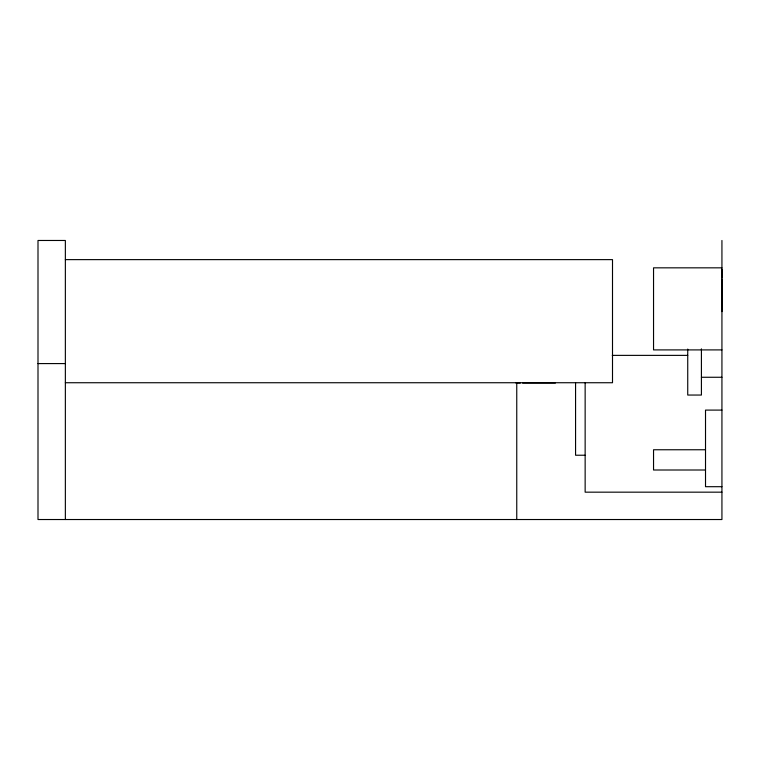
<?xml version="1.0" encoding="UTF-8"?>
<svg xmlns="http://www.w3.org/2000/svg" width="760" height="760" viewBox="0 0 760 760"><rect width="100%" height="100%" fill="white"/><g stroke="black" fill="none" stroke-linecap="round" stroke-linejoin="round"><path stroke-width="1.14" d="M65.36 259.625L612.503 259.625L612.503 382.736L65.36 382.736M721.933 267.834L653.543 267.834L653.543 349.904L721.933 349.904M612.265 355.376L687.733 355.376M38 363.584L65.36 363.584M701.413 377.264L721.933 377.264M515.897 383.012L520.334 383.012M522.567 383.012L555.417 383.012M721.933 410.096L705.517 410.096L705.517 486.694L721.933 486.694M705.517 449.758L653.543 449.758L653.543 470.003L705.517 470.003M585 455.23L575.567 455.23L575.567 382.84M721.933 492.167L585.143 492.167L585.143 382.498M722 269.277L722 277.59M722 278.901L721.962 311.609M721.933 240.473L721.933 519.526L38 519.526L38 240.473L65.36 240.473L65.36 519.526M701.413 348.859L701.413 395.048L687.733 395.048L687.733 349.077M516.753 382.736L516.753 519.526"/></g></svg>
